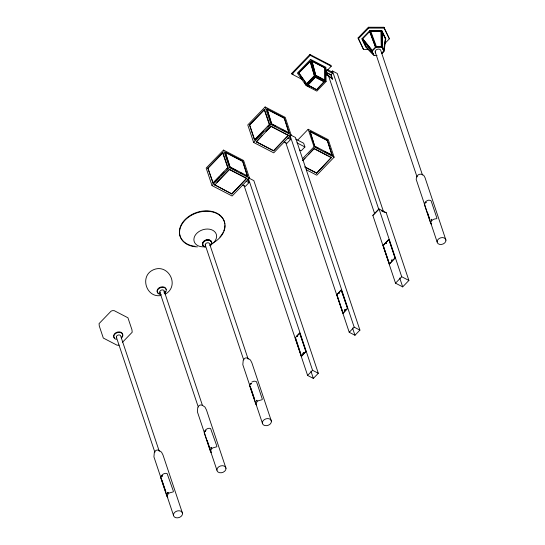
<?xml version="1.0" encoding="UTF-8"?>
<svg xmlns="http://www.w3.org/2000/svg" width="545" height="545" viewBox="0 0 545 545"><rect width="100%" height="100%" fill="white"/><g stroke="black" fill="none" stroke-linecap="round" stroke-linejoin="round"><path stroke-width="0.82" d="M383.857 49.677L385.404 38.818L382.018 31.542L385.526 38.79L383.734 50.515M381.745 53.676L384.014 51.325L385.792 38.824L381.8 30.575L369.864 30.561L361.921 38.797L365.92 47.04L374.074 55.433L377.058 55.44M160.898 477.693L161.34 475.853M250.23 383.68L249.787 385.519L242.818 364.687L243.213 360.265M154.324 452.439L153.928 456.86L166.92 495.678M173.453 515.223L167.179 496.461L167.622 494.615L169.161 493.021L173.249 491.856L173.419 491.27L167.138 473.585C165.244 472.856 163.057 473.803 161.858 475.315M197.78 407.374L197.385 411.795L216.91 470.165M262.343 423.056L256.068 404.288L256.504 402.442L258.044 400.848L262.138 399.689L262.302 399.097L256.586 381.997L256.021 381.411L253.99 381.166L251.77 382.086M416.578 176.873L416.182 179.387L437.11 241.932M370.689 31.092L381.18 31.106L370.689 31.092L376.445 46.734L381.35 46.741L381.18 31.106M376.445 46.734L381.377 46.666M161.838 475.894C163.166 475.083 161.565 476.419 162.11 476.228M162.029 475.989L162.437 475.56M161.919 476.132L162.246 475.465M167.499 492.823C168.827 492.012 167.226 493.348 167.771 493.157M167.69 492.918L168.105 492.496M167.581 493.062L167.915 492.394M205.295 430.829C206.616 430.025 205.022 431.354 205.567 431.17M205.485 430.925L205.894 430.502M205.376 431.068L205.703 430.4M210.956 447.758C212.284 446.955 210.683 448.283 211.228 448.099M211.147 447.861L211.562 447.431M211.038 447.997L211.371 447.329M250.727 383.721C252.049 382.917 250.448 384.245 250.993 384.062M250.918 383.816L251.327 383.394M250.802 383.959L251.136 383.292M256.388 400.65C257.717 399.846 256.116 401.175 256.661 400.991M256.579 400.745L256.988 400.323M256.47 400.888L256.797 400.221M297.209 336.02C298.531 335.216 296.93 336.544 297.481 336.36M297.4 336.115L297.808 335.693M297.291 336.258L297.618 335.591M302.979 353.262C304.301 352.458 302.7 353.787 303.245 353.603M303.17 353.358L303.579 352.935M303.054 353.501L303.388 352.833M338.82 292.869C340.141 292.066 338.54 293.394 339.092 293.21M339.01 292.972L339.419 292.542M338.895 293.108L339.228 292.447M344.59 310.112C345.911 309.308 344.311 310.636 344.856 310.452M344.781 310.214L345.189 309.785M344.665 310.35L344.999 309.689M385.737 243.104C387.059 242.3 385.465 243.629 386.01 243.445M385.928 243.206L386.337 242.777M385.819 243.343L386.146 242.675M391.508 260.347C392.829 259.543 391.228 260.871 391.773 260.687M391.698 260.442L392.107 260.019M391.582 260.585L391.916 259.917M425.434 202.597C426.762 201.793 425.161 203.122 425.706 202.938M425.625 202.699L426.04 202.27M425.516 202.842L425.849 202.175M431.149 219.676C432.478 218.872 430.877 220.2 431.422 220.016M431.34 219.771L431.749 219.349M431.231 219.914L431.558 219.247M372.848 215.404L379.041 208.98L386.221 212.7L408.893 280.457L402.694 286.881L395.52 283.162L372.848 215.404L379.041 208.98L401.713 276.737L408.893 280.457M295.465 337.478L301.583 356.335L306.011 351.539L299.621 333.036L295.186 337.825L301.324 356.178L305.868 351.464L299.73 333.118L296.65 336.258M210.861 244.453L209.845 245.509M302.55 79.618L292.025 74.161L291.745 73.33L309.921 54.486L330.965 65.4L331.244 66.238L325.385 72.315M292.025 74.161L310.2 55.318L309.921 54.486M310.589 59.378L297.372 73.078L306.12 85.558L316.829 91.117L326.08 81.525L325.896 67.314L310.589 59.378L315.371 75.966L326.08 81.525M223.511 150.093L206.167 168.078L212.025 185.593L232.116 196.009L249.46 178.024L243.601 160.509L223.511 150.093L229.37 167.601L249.46 178.024M265.122 106.943L247.777 124.928L253.636 142.443L273.726 152.859L291.071 134.874L285.212 117.366L265.122 106.943L270.981 124.458L291.071 134.874M298.749 72.982L310.275 61.36L298.749 72.982L306.637 84.012L314.465 75.898L310.05 61.265M207.829 168.044L213.136 183.202L207.829 168.044L222.694 152.627L228.001 167.785L226.856 168.97M264.305 109.477L269.325 124.492L254.46 139.908L249.44 124.894L264.305 109.477L269.611 124.642L267.895 126.42M208.115 168.194L222.98 152.777M263.324 131.161L254.747 140.058L249.726 125.043L264.591 109.627M271.485 123.415L266.975 108.939L284.197 117.87L289.218 132.885L287.474 132.36M306.413 83.923L314.24 75.809M306.12 85.558L315.371 75.966M212.85 183.052L227.715 167.635L222.694 152.627M214.28 182.016L219.424 176.682M220.568 175.497L224.002 171.941M309.001 83.78L315.432 77.111L324.227 81.675L316.7 89.761L307.83 84.993L316.7 89.761M307.898 85.197L315.432 77.111M212.025 185.593L229.37 167.601M253.636 142.443L270.981 124.458M236.877 170.851L230.14 167.356L225.364 152.089L242.586 161.02L247.607 176.028L245.863 175.51M266.975 108.939L271.751 124.206L275.498 126.147M216.903 182.425L229.486 169.386L246.708 178.317L231.925 193.979L214.621 184.803L231.925 193.979M265.946 131.57L271.097 126.236L288.4 135.419L273.529 150.836L256.314 141.904L261.947 135.725M214.703 185.048L229.486 169.386M256.314 141.904L271.097 126.236M368.434 49.52L363.535 49.513L358.058 37.952L368.386 27.25L383.905 27.27L389.375 38.824L384.211 44.179M358.338 38.79L368.665 28.081L384.184 28.102L389.375 38.824M247.362 176.287L242.586 161.02M288.973 133.137L284.197 117.87M362.67 38.763L369.728 31.556L375.512 47.115L372.167 50.474L362.67 38.763L372.167 50.474M331.292 72.206L332.47 70.986L337.253 73.466L383.571 211.903L381.52 210.84M316.631 89.557L324.227 81.675M325.862 73.779L332.477 78.984L331.081 74.815L332.545 73.296L332.13 72.042L326.911 69.338M231.836 193.734L246.708 178.317M273.529 150.836L288.312 135.167M384.014 51.325L382.011 47.204L376.05 47.19L372.078 51.312L361.921 38.797M247.703 178.923L248.956 182.677L245.236 186.533L242.368 185.041M289.313 135.773L290.567 139.527L286.847 143.383L283.979 141.891M297.768 140.065L308.17 129.274L328.26 139.69L334.119 157.205L316.774 175.19L306.358 169.788M381.922 52.974L383.653 51.359L382.018 53.049M314.533 145.747L310.023 131.27L327.245 140.201L332.266 155.209L324.534 151.585M295.765 139.125L303.66 143.219L304.914 146.973L301.201 150.822L299.764 150.079M122.564 342.206L132.197 332.225L131.958 329.786L127.939 317.783L114.164 310.636L112.175 310.677L110.955 311.284L99.067 323.614L99.299 326.053L103.318 338.057L117.093 345.203L119.083 345.162M302.468 158.772L314.029 146.782L308.17 129.274M310.023 131.27L314.799 146.537L318.546 148.478M302.707 160.421L304.996 158.05M308.429 154.494L314.145 148.567L328.369 155.945M302.795 160.673L314.145 148.567M332.021 155.468L327.245 140.201M331.367 157.498L316.584 173.16L331.367 157.498L329.868 156.722M340.618 290.662L336.939 294.756L343.078 313.103M395.52 283.162L401.713 276.737M248.827 178.024L253.847 180.633L318.307 373.27L313.355 378.414L307.612 375.437L312.564 370.293L248.377 178.46M290.437 134.881L295.458 137.483L359.918 330.127L354.965 335.264L349.222 332.286L354.175 327.15L289.988 135.317M315.596 74.815L311.849 60.904L324.943 67.689L325.106 80.142L323.376 79.543M324.888 80.326L324.943 67.689M311.849 60.904L315.828 75.626L321.87 78.759M165.155 294.232C180.524 285.859 168.071 262.322 152.58 270.177C139.554 276.724 146.489 298.122 160.898 295.533M362.459 39.628L366.077 46.809L373.706 54.663L365.968 46.877L362.459 39.628L371.963 51.339L373.604 54.732M371.963 51.339L374.074 55.433M341.211 290.049L347.621 308.388L343.357 313.096L342.934 313.028L336.796 294.682L341.231 289.885L347.478 308.313L343.05 313.109M389.348 263.984L395.016 257.908L388.878 239.562L383.244 245.632L389.382 263.978M381.895 31.569L382.093 47.129L383.857 50.487M369.728 31.556L375.512 47.115M384.232 212.1L386.221 212.7M310.2 55.318L331.244 66.238M311.638 61.088L324.725 67.873M326.564 70.189L332.545 73.296M325.93 72.144L331.081 74.815M325.767 72.315L330.917 74.985M325.712 74.57L329.446 76.504M316.039 75.442L325.106 80.142M315.5 77.322L324.302 81.886M291.745 73.33L293.251 74.106M306.542 85.286L309.567 86.853M421.687 174.175L423.792 175.415L425.011 177.602L445.933 240.147A4.53 3.325 -18.5 0 1 439.597 244.385A4.53 3.325 -18.5 0 1 439.038 238.587A4.53 3.325 -18.5 0 1 445.933 240.147M266.73 109.198L283.952 118.129M309.778 131.522L327 140.453M272.003 123.953L289.218 132.885M315.051 146.278L332.266 155.209M282.235 129.642L285.975 131.583M314.029 146.782L334.119 157.205M271.178 126.488L288.4 135.419M314.227 148.812L331.449 157.743M287.699 138.042L290.567 139.527M297.025 142.879L304.914 146.973M256.232 141.652L273.447 150.583M305.268 167.083L316.495 172.908M304.601 166.947L316.584 173.16M225.119 152.341L242.341 161.272M230.392 167.097L247.607 176.028M240.624 172.792L242.123 173.569M229.568 169.631L246.79 178.562M246.088 181.185L248.956 182.677M203.564 245.924L202.488 244.174C202.59 240.222 208.483 238.192 211.092 241.088L211.562 242.334L211.167 243.99L211.562 242.334L210.792 240.74L209.008 239.814L206.698 239.814L204.47 240.733L202.931 242.327L202.488 244.174L202.965 245.42L204.055 246.34M354.175 327.15L359.918 330.127M312.564 370.293L318.307 373.27M247.975 358.297L250.428 359.993L251.892 362.854L271.417 421.217A4.66 3.42 -18.5 0 1 264.897 425.577A4.66 3.42 -18.5 0 1 264.325 419.609A4.66 3.42 -18.5 0 1 271.417 421.217M202.549 405.405L204.995 407.101L206.466 409.963L225.991 468.325A4.66 3.42 -18.5 0 1 219.472 472.685A4.66 3.42 -18.5 0 1 218.892 466.724A4.66 3.42 -18.5 0 1 225.991 468.325M159.092 450.47L161.538 452.166L163.01 455.027L182.534 513.39A4.66 3.42 -18.5 0 1 176.015 517.75A4.66 3.42 -18.5 0 1 175.435 511.782A4.66 3.42 -18.5 0 1 182.534 513.39M325.385 73.071L332.477 78.984M298.973 73.078L306.637 84.012M300.322 76.402L302.237 79.134M304.628 82.554L306.065 84.604M382.093 47.129L383.407 49.833M358.058 37.952L363.535 49.513M424.896 205.097L424.555 204.402A4.53 3.325 -18.5 0 1 428.643 200.165L430.611 200.41L431.17 201.003L436.892 218.095L436.729 218.688L434.924 218.927A4.53 3.325 -18.5 0 0 430.836 223.171L431.381 224.227L431.306 223.886M256.061 404.288L256.634 405.391L256.559 405.058M204.716 433.377L204.355 432.635L204.797 430.788C206.092 429.065 208.422 427.675 210.595 428.52L216.876 446.205L216.706 446.798L212.618 447.956L211.078 449.55L210.636 451.396L211.208 452.5L207.229 440.51M167.179 496.461L167.751 497.565L166.893 494.894M250.148 386.269L250.523 387.12M161.259 478.435L161.633 479.287M369.864 30.561L376.05 47.19M383.905 27.27L384.184 28.102M422.464 175.027L380.88 50.746A2.909 2.139 -18.5 0 0 377.106 49.384A2.909 2.139 -18.5 0 0 375.689 52.892M368.386 27.25L368.665 28.081M375.205 51.891L417.061 176.982A2.909 2.139 -18.5 0 1 421.135 174.257M427.409 212.23L429.746 219.226M424.392 204.525L430.611 223.123M332.47 70.986L378.789 209.423M399.73 278.011L402.694 286.881M331.149 75.68L332.307 79.154M328.342 75.264L374.66 213.701M352.533 328.008L354.965 335.264M285.846 142.872L349.222 332.286M310.923 371.159L313.355 378.414M243.962 185.211L307.612 375.437M225.385 153.131L230.14 167.356M248.166 359.162L209.655 244.058A2.262 1.662 -18.5 0 0 206.719 243.002A2.262 1.662 -18.5 0 0 205.615 245.727M205.24 244.95L243.751 360.054A2.262 1.662 -18.5 0 1 245.23 358.106A2.262 1.662 -18.5 0 1 247.791 358.385M250.843 387.958L254.74 399.614M250.046 386.303L255.803 403.504M249.617 385.649L255.843 404.247M164.222 291.166L202.468 405.466M159.808 292.059L198.326 407.163A2.262 1.662 -18.5 0 1 199.804 405.214A2.262 1.662 -18.5 0 1 202.359 405.494M204.191 432.757L210.411 451.355M159.276 451.328L120.765 336.231A2.262 1.662 -18.5 0 0 117.829 335.175A2.262 1.662 -18.5 0 0 116.732 337.9M116.351 337.123L154.869 452.221A2.262 1.662 -18.5 0 1 156.347 450.272A2.262 1.662 -18.5 0 1 158.902 450.552M161.954 480.131L165.85 491.788M160.734 477.822L166.954 496.413M310.507 62.164L314.233 75.087M382.018 31.542L382.215 47.102M381.8 30.575L382.011 47.204M381.146 31.181L381.35 46.741M204.6 246.769A11.649 8.55 -18.5 0 1 194.803 235.999A11.649 8.55 -18.5 0 1 213.047 230.433A11.649 8.55 -18.5 0 1 210.356 245.012M197.467 246.885A23.299 17.093 -18.5 0 1 182.439 223.416A23.299 17.093 -18.5 0 1 218.722 214.58A23.299 17.093 -18.5 0 1 212.502 243.227M224.894 225.576A23.299 17.093 -18.5 0 1 223.743 231.012M223.123 232.374A23.299 17.093 -18.5 0 1 219.921 236.993M195.001 246.32A23.299 17.093 -18.5 0 1 179.796 228.634A23.299 17.093 -18.5 0 1 203.455 210.99A23.299 17.093 -18.5 0 1 224.833 224.077M205.213 247.198A4.66 3.42 -18.5 0 1 203.36 242.43A4.66 3.42 -18.5 0 1 210.07 240.624A4.66 3.42 -18.5 0 1 210.363 245.809M165.694 291.289A4.66 3.42 -18.5 0 1 164.154 292.89M159.617 293.803A4.66 3.42 -18.5 0 1 159.038 287.842A4.66 3.42 -18.5 0 1 166.136 289.45M161.313 294.416A4.66 3.42 -18.5 0 1 157.56 290.144A4.66 3.42 -18.5 0 1 164.638 287.726A4.66 3.42 -18.5 0 1 164.324 293.387M160.189 292.835A2.262 1.662 -18.5 0 1 161.851 289.94A2.262 1.662 -18.5 0 1 164.004 292.066M116.33 339.365A4.66 3.42 -18.5 0 1 114.47 334.603A4.66 3.42 -18.5 0 1 121.188 332.791A4.66 3.42 -18.5 0 1 121.474 337.982M114.375 337.941A4.66 3.42 -18.5 0 1 117.42 332.075A4.66 3.42 -18.5 0 1 122.516 335.747M122.237 336.354A4.66 3.42 -18.5 0 1 121.303 337.478M383.108 245.345L389.491 264.059L395.159 257.983L389.021 239.637L388.605 239.568L383.108 245.345M205.288 246.694L204.743 246.538L205.288 246.694"/></g></svg>
